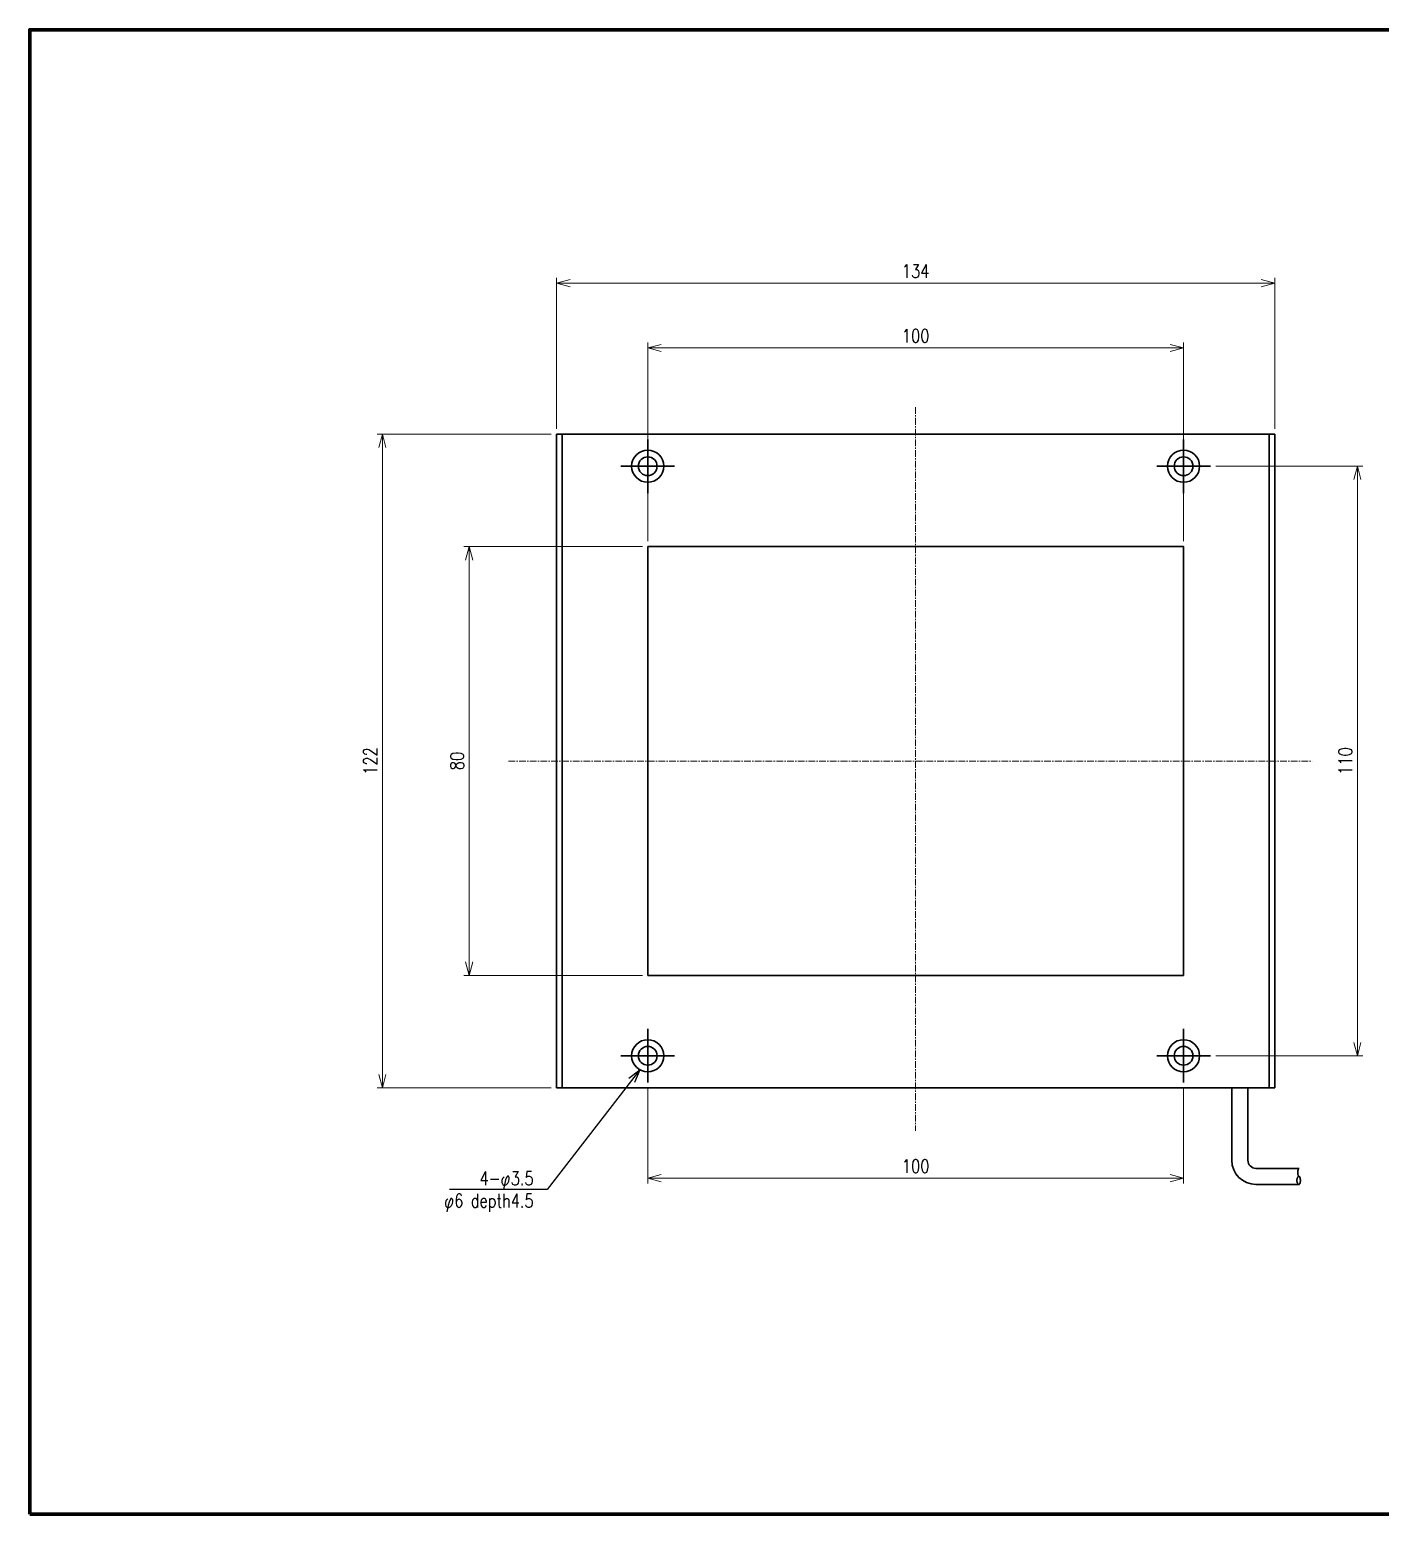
# Model space of a CAD drawing. Header units: millimetres. Extents: x 4 to 387, y 0 to 281.
# Drawn here: x 4 to 256.1, y 4 to 281 of the extents above; entities that cross this region are included whole.
import ezdxf
from ezdxf import colors
from ezdxf.entities.mleader import LeaderData, LeaderLine
from ezdxf.math import Vec2, Vec3

# ---------------------------------------------------------------- set-up
doc = ezdxf.new("R2010")
doc.units = ezdxf.units.MM
doc.linetypes.add('CENTER', pattern=[2, 1.25, -0.25, 0.25, -0.25])
doc.layers.get('0').update_dxf_attribs({"lineweight": 30})
doc.layers.get('Defpoints').update_dxf_attribs({"lineweight": 9})
for name, color, linetype, lineweight in [('2KD_寸法１', 7, 'Continuous', 15), ('2KD_寸法１ @ 1', 7, 'Continuous', 15), ('AUX', 7, 'Continuous', 40)]:
    doc.layers.add(name, color=color, linetype=linetype, lineweight=lineweight)
doc.styles.get("Standard").update_dxf_attribs({"font": 'simplex.shx', "width": 0.8, "bigfont": 'extfont.shx'})
doc.dimstyles.new('KD-STD', dxfattribs={"dimscale": 0, "dimtxt": 2.5, "dimasz": 2.5, "dimexe": 1, "dimexo": 1, "dimgap": 1, "dimtad": 1, "dimdsep": 46, "dimtxsty": 'Standard', "dimblk": 'OPEN30', "dimcen": 0, "dimadec": 0, "dimazin": 0, "dimtfac": 1, "dimtmove": 0, "dimatfit": 3, "dimldrblk": 'OPEN30', "dimfxl": 1, "dimtfill": 1, "dimtolj": 1, "dimtzin": 0, "dimlwd": 15, "dimlwe": 15, "dimarcsym": 0})

# ---------------------------------------------------------------- blocks, each defined once
blk = doc.blocks.new('_Open30')
at = {"lineweight": -2}
for p, q in [((-1, 0.26794919), (0, 0)), ((0, 0), (-1, -0.26794919)), ((0, 0), (-1, 0))]:
    blk.add_line(p, q, dxfattribs=at)
blk = doc.blocks.new('*D49')
at = {"layer": '2KD_寸法１', "color": 0, "lineweight": 15}
for p, q in [((119.3428863266858, 185.5509313547199), (119.3428863266858, 222.611366585274)), ((121.8428863266858, 221.611366585274), (216.8428863266858, 221.611366585274)), ((219.3428863266859, 185.5509313547199), (219.3428863266859, 222.611366585274))]:
    blk.add_line(p, q, dxfattribs=at)
at = {"layer": 'Defpoints', "color": 0}
for p in [(219.3428863266859, 221.611366585274), (119.3428863266858, 184.5509313547199), (219.3428863266859, 184.5509313547199)]:
    blk.add_point(p, dxfattribs=at)
at = {"layer": '2KD_寸法１', "color": 0, "lineweight": 15, "xscale": 2.5, "yscale": 2.5, "zscale": 2.5, "rotation": 180}
blk.add_blockref('_Open30', (119.3428863266858, 221.611366585274), dxfattribs=at)
at = {"layer": '2KD_寸法１', "color": 0, "lineweight": 15, "xscale": 2.5, "yscale": 2.5, "zscale": 2.5}
blk.add_blockref('_Open30', (219.3428863266859, 221.611366585274), dxfattribs=at)
at = {"layer": '2KD_寸法１', "color": 0, "insert": (169.3428863266858, 223.861366585274), "char_height": 2.5, "attachment_point": 5, "bg_fill": 3, "box_fill_scale": 1.1, "bg_fill_color": 9, "bg_fill_true_color": 13158600, "bg_fill_transparency": 4391022}
blk.add_mtext('\\A1;100', dxfattribs=at)
blk = doc.blocks.new('*D50')
at = {"layer": '2KD_寸法１', "color": 0, "lineweight": 15}
for p, q in [((102.3428863266857, 206.5509313547199), (102.3428863266857, 234.7105538866454)), ((104.8428863266857, 233.7105538866454), (233.8428863266859, 233.7105538866454)), ((236.3428863266859, 206.5509313547199), (236.3428863266859, 234.7105538866454))]:
    blk.add_line(p, q, dxfattribs=at)
at = {"layer": 'Defpoints', "color": 0}
for p in [(236.3428863266859, 233.7105538866454), (102.3428863266857, 205.5509313547199), (236.3428863266859, 205.5509313547199)]:
    blk.add_point(p, dxfattribs=at)
at = {"layer": '2KD_寸法１', "color": 0, "lineweight": 15, "xscale": 2.5, "yscale": 2.5, "zscale": 2.5, "rotation": 180}
blk.add_blockref('_Open30', (102.3428863266857, 233.7105538866454), dxfattribs=at)
at = {"layer": '2KD_寸法１', "color": 0, "lineweight": 15, "xscale": 2.5, "yscale": 2.5, "zscale": 2.5}
blk.add_blockref('_Open30', (236.3428863266859, 233.7105538866454), dxfattribs=at)
at = {"layer": '2KD_寸法１', "color": 0, "insert": (169.3428863266858, 235.9605538866454), "char_height": 2.5, "attachment_point": 5, "bg_fill": 3, "box_fill_scale": 1.1, "bg_fill_color": 9, "bg_fill_true_color": 13158600, "bg_fill_transparency": 4391062}
blk.add_mtext('\\A1;134', dxfattribs=at)
blk = doc.blocks.new('*D52')
at = {"layer": '2KD_寸法１', "color": 0, "lineweight": 15}
for p, q in [((119.3428863266858, 83.55093135471998), (119.3428863266858, 65.71438619193395)), ((219.3428863266859, 83.55093135471998), (219.3428863266859, 65.71438619193395)), ((121.8428863266858, 66.71438619193395), (216.8428863266858, 66.71438619193395))]:
    blk.add_line(p, q, dxfattribs=at)
at = {"layer": 'Defpoints', "color": 0}
for p in [(119.3428863266858, 84.55093135471996), (219.3428863266859, 84.55093135471996), (219.3428863266859, 66.71438619193395)]:
    blk.add_point(p, dxfattribs=at)
at = {"layer": '2KD_寸法１', "color": 0, "lineweight": 15, "xscale": 2.5, "yscale": 2.5, "zscale": 2.5, "rotation": 180}
blk.add_blockref('_Open30', (119.3428863266858, 66.71438619193395), dxfattribs=at)
at = {"layer": '2KD_寸法１', "color": 0, "lineweight": 15, "xscale": 2.5, "yscale": 2.5, "zscale": 2.5}
blk.add_blockref('_Open30', (219.3428863266859, 66.71438619193395), dxfattribs=at)
at = {"layer": '2KD_寸法１', "color": 0, "insert": (169.3428863266858, 68.96438619193395), "char_height": 2.5, "attachment_point": 5, "bg_fill": 3, "box_fill_scale": 1.1, "bg_fill_color": 9, "bg_fill_true_color": 13158600, "bg_fill_transparency": 4391046}
blk.add_mtext('\\A1;100', dxfattribs=at)
blk = doc.blocks.new('*D53')
at = {"layer": '2KD_寸法１', "color": 0, "lineweight": 15}
for p, q in [((225.3428863266858, 199.5509313547199), (252.782154526964, 199.5509313547199)), ((251.782154526964, 197.0509313547199), (251.782154526964, 92.05093135471996)), ((225.3428863266858, 89.55093135471996), (252.782154526964, 89.55093135471996))]:
    blk.add_line(p, q, dxfattribs=at)
at = {"layer": 'Defpoints', "color": 0}
for p in [(224.3428863266859, 199.5509313547199), (224.3428863266859, 89.55093135471996), (251.782154526964, 89.55093135471996)]:
    blk.add_point(p, dxfattribs=at)
at = {"layer": '2KD_寸法１', "color": 0, "lineweight": 15, "xscale": 2.5, "yscale": 2.5, "zscale": 2.5}
for p, rotation in [((251.782154526964, 199.5509313547199), 90), ((251.782154526964, 89.55093135471996), 270)]:
    blk.add_blockref('_Open30', p, dxfattribs=dict(at, rotation=rotation))
at = {"layer": '2KD_寸法１', "color": 0, "insert": (249.532154526964, 144.55093135472), "char_height": 2.5, "attachment_point": 5, "rotation": 90, "bg_fill": 3, "box_fill_scale": 1.1, "bg_fill_color": 9, "bg_fill_true_color": 13158600, "bg_fill_transparency": 4391118}
blk.add_mtext('\\A1;110', dxfattribs=at)
blk = doc.blocks.new('*D54')
at = {"layer": '2KD_寸法１', "color": 0, "lineweight": 15}
for p, q in [((118.3428863266858, 184.5509313547199), (85.01277131906365, 184.5509313547199)), ((86.01277131906365, 182.0509313547199), (86.01277131906362, 107.05093135472)), ((118.3428863266858, 104.55093135472), (85.01277131906363, 104.55093135472))]:
    blk.add_line(p, q, dxfattribs=at)
at = {"layer": 'Defpoints', "color": 0}
for p in [(119.3428863266858, 184.5509313547199), (86.01277131906362, 104.55093135472), (119.3428863266858, 104.55093135472)]:
    blk.add_point(p, dxfattribs=at)
at = {"layer": '2KD_寸法１', "color": 0, "lineweight": 15, "xscale": 2.5, "yscale": 2.5, "zscale": 2.5}
for p, rotation in [((86.01277131906365, 184.5509313547199), 90), ((86.01277131906362, 104.55093135472), 270)]:
    blk.add_blockref('_Open30', p, dxfattribs=dict(at, rotation=rotation))
at = {"layer": '2KD_寸法１', "color": 0, "insert": (83.7627713190636, 144.55093135472), "char_height": 2.5, "attachment_point": 5, "rotation": 90, "bg_fill": 3, "box_fill_scale": 1.1, "bg_fill_color": 9, "bg_fill_true_color": 13158600, "bg_fill_transparency": 4391102}
blk.add_mtext('\\A1;80', dxfattribs=at)
blk = doc.blocks.new('*D55')
at = {"layer": '2KD_寸法１', "color": 0, "lineweight": 15}
for p, q in [((101.3428863266857, 205.5509313547199), (68.81979015851178, 205.5509313547199)), ((69.81979015851178, 203.0509313547199), (69.81979015851175, 86.05093135471999)), ((101.3428863266857, 83.55093135471998), (68.81979015851175, 83.55093135471999))]:
    blk.add_line(p, q, dxfattribs=at)
at = {"layer": 'Defpoints', "color": 0}
for p in [(102.3428863266857, 205.5509313547199), (69.81979015851175, 83.55093135471999), (102.3428863266857, 83.55093135471998)]:
    blk.add_point(p, dxfattribs=at)
at = {"layer": '2KD_寸法１', "color": 0, "lineweight": 15, "xscale": 2.5, "yscale": 2.5, "zscale": 2.5}
for p, rotation in [((69.81979015851178, 205.5509313547199), 90), ((69.81979015851175, 83.55093135471999), 270)]:
    blk.add_blockref('_Open30', p, dxfattribs=dict(at, rotation=rotation))
at = {"layer": '2KD_寸法１', "color": 0, "insert": (67.56979015851175, 144.55093135472), "char_height": 2.5, "attachment_point": 5, "rotation": 90, "bg_fill": 3, "box_fill_scale": 1.1, "bg_fill_color": 9, "bg_fill_true_color": 13158600, "bg_fill_transparency": 4391106}
blk.add_mtext('\\A1;122', dxfattribs=at)
blk = doc.blocks.new('A$C6B7A228A')
for p, q in [((-67.00000000000004, 0), (67.00000000000007, 0)), ((-67.00000000000004, 0), (-67.00000000000004, -122)), ((-66.00000000000004, 0), (-66.00000000000004, -122)), ((65.99999999999993, 0), (65.99999999999993, -122)), ((67.00000000000007, -122), (67.00000000000007, 0)), ((-49.99999999999993, -1), (-49.99999999999993, -11)), ((50.00000000000007, -1), (50.00000000000007, -11)), ((-55.00000000000039, -6), (-44.99999999999993, -6)), ((45.00000000000006, -6), (55.00000000000007, -6)), ((-49.99999999999993, -21), (50.00000000000007, -21)), ((-49.99999999999993, -101), (-49.99999999999993, -21)), ((50.00000000000007, -21), (50.00000000000007, -101)), ((50.00000000000007, -101), (-49.99999999999993, -101)), ((-49.99999999999993, -111), (-49.99999999999993, -121)), ((50.00000000000007, -111), (50.00000000000007, -121)), ((-55.00000000000039, -116), (-44.99999999999993, -116)), ((45.00000000000006, -116), (55.00000000000007, -116)), ((-67.00000000000004, -122), (67.00000000000007, -122)), ((59.00000000000005, -135.5), (59.00000000000005, -122)), ((61.99999999999971, -135.5), (61.99999999999971, -122)), ((71.59999999999974, -137), (63.50000000000004, -137)), ((71.59999999999974, -140), (63.50000000000004, -140))]:
    blk.add_line(p, q)
for points in [[(71.55000000000003, -138.5), (71.50660000000009, -138.4885999999972), (71.4645000000001, -138.4547999999923), (71.42500000000003, -138.3994999999995), (71.38929999999976, -138.3245999999926), (71.35849999999965, -138.232099999994), (71.33350000000002, -138.125), (71.31509999999963, -138.0064999999887), (71.30380000000008, -137.8802999999898), (71.30000000000003, -137.75), (71.30380000000008, -137.6198000000004), (71.31509999999963, -137.4934999999968), (71.33350000000002, -137.375), (71.35849999999965, -137.2678999999917), (71.38929999999976, -137.1754999999975), (71.42500000000003, -137.1005000000006), (71.4645000000001, -137.045299999998), (71.50660000000009, -137.0113999999886), (71.55000000000003, -137)], [(71.55000000000003, -140), (71.5150999999999, -139.9971999999981), (71.48049999999995, -139.988599999997), (71.44649999999984, -139.9744999999966), (71.4131999999998, -139.9547999999923), (71.3809999999998, -139.9296999999933), (71.34999999999962, -139.8994999999995), (71.32059999999973, -139.8643999999913), (71.29289999999975, -139.8245000000025), (71.26720000000005, -139.7802999999985), (71.24359999999929, -139.732099999994), (71.22229999999963, -139.6800999999977), (71.20359999999954, -139.625), (71.1874999999997, -139.5668999999908), (71.17410000000002, -139.5064999999886), (71.16359999999946, -139.4440999999933), (71.1561000000001, -139.3802999999898), (71.15149999999944, -139.3153999999922), (71.15000000000003, -139.25), (71.15149999999944, -139.1845999999933), (71.1561000000001, -139.1196999999956), (71.16359999999946, -139.0558999999921), (71.17410000000002, -138.9934999999968), (71.1874999999997, -138.9330999999948), (71.20359999999954, -138.875), (71.22229999999963, -138.8199000000023), (71.24359999999929, -138.7678999999917), (71.26720000000005, -138.7197000000017), (71.29289999999975, -138.6754999999975), (71.32059999999973, -138.6355999999941), (71.34999999999962, -138.6005000000006), (71.3809999999998, -138.570299999992), (71.4131999999998, -138.5451999999933), (71.44649999999984, -138.5254999999888), (71.48049999999995, -138.5113999999886), (71.5150999999999, -138.502800000002), (71.55000000000003, -138.5)], [(71.55000000000003, -138.5), (71.59340000000003, -138.5113999999886), (71.63549999999947, -138.5452999999982), (71.67500000000003, -138.6005000000006), (71.71069999999992, -138.6754999999975), (71.74150000000003, -138.7678999999917), (71.76650000000002, -138.875), (71.78490000000005, -138.9934999999968), (71.79619999999959, -139.1198000000005), (71.80000000000003, -139.25), (71.79619999999959, -139.3802999999898), (71.78490000000005, -139.5064999999886), (71.76650000000002, -139.625), (71.74150000000003, -139.732099999994), (71.71069999999992, -139.8245999999926), (71.67500000000003, -139.8994999999995), (71.63549999999947, -139.9547999999923), (71.59340000000003, -139.988599999997), (71.55000000000003, -140)]]:
    blk.add_lwpolyline(points)
for centre, radius in [((-49.99999999999993, -6), 3), ((-49.99999999999993, -6), 1.75), ((50.00000000000007, -6), 3), ((50.00000000000007, -6), 1.75), ((-49.99999999999993, -116), 3), ((50.00000000000007, -116), 3), ((-49.99999999999993, -116), 1.75), ((50.00000000000007, -116), 1.75)]:
    blk.add_circle(centre, radius)
for radius in [4.5, 1.5]:
    blk.add_arc((63.50000000000004, -135.5), radius, 180, 270)

msp = doc.modelspace()

# ---------------------------------------------------------------- linework, layer by layer
at = {"layer": '2KD_寸法１', "color": 2, "linetype": 'CENTER'}
for p, q in [((169.3428863266858, 210.5509313547199), (169.3428863266858, 75.55093135471998)), ((93.34288632668537, 144.5509313547199), (243.3428863266858, 144.5509313547199))]:
    msp.add_line(p, q, dxfattribs=at)
at = {"layer": 'AUX', "lineweight": 70}
msp.add_lwpolyline([(3.999999758280865, 4.000000249163575), (386.9999997582809, 4.000000249163575), (386.9999997582809, 281.0000002491635), (3.999999758280865, 281.0000002491635)], close=True, dxfattribs=at)

# ---------------------------------------------------------------- leaders
at = {"layer": '2KD_寸法１ @ 1'}
ml = msp.add_multileader_mtext('Standard', dxfattribs=at)
ml.set_content('4-φ3.5\\Pφ6 depth4.5', color=256)
ml.set_leader_properties()
ml.set_arrow_properties(name='OPEN30')
ml.build(insert=Vec2(0, 0))
ml.multileader.update_dxf_attribs({"text_right_attachment_type": 6, "dogleg_length": 1.5, "arrow_head_size": 2.5})
ctx = ml.context
ctx.base_point, ctx.char_height, ctx.arrow_head_size, ctx.landing_gap_size, ctx.plane_origin = Vec3(79.28233987511987, 66.27480283738171), 2.5, 2.5, 1, Vec3(117.8635406167924, 86.9410393510883)
ctx.right_attachment, ctx.text_align_type = 6, 2
notes = []
notes.append((ctx, [(0, (1, 1, 0), (100.5537684465484, 64.60813617071506), (-1, 0), 1.5, [(0, [(117.8635406167924, 86.9410393510883)], 0, [])])]))
ctx.mtext.insert, ctx.mtext.alignment, ctx.mtext.flow_direction = Vec3(98.05376844654845, 67.94146950404843), 3, 5
for ctx, leaders in notes:
    for number, flags, end, landing, length, lines in leaders:
        leader = LeaderData()
        leader.index, (leader.has_last_leader_line, leader.has_dogleg_vector, leader.attachment_direction) = number, flags
        leader.last_leader_point, leader.dogleg_vector, leader.dogleg_length = Vec3(end), Vec3(landing), length
        for number, points, colour, breaks in lines:
            line = LeaderLine()
            line.index, line.vertices, line.color, line.breaks = number, Vec3.list(points), colors.encode_raw_color(colour), breaks
            leader.lines.append(line)
        ctx.leaders.append(leader)

# ---------------------------------------------------------------- next in the draw order: dimensions: what is measured, and where the dimension line sits
for base, p1, p2, picture, middle in [((219.3428863266859, 221.611366585274), (119.3428863266858, 184.5509313547199), (219.3428863266859, 184.5509313547199), '*D49', (169.3428863266858, 223.861366585274)), ((219.3428863266859, 66.71438619193395), (119.3428863266858, 84.55093135471996), (219.3428863266859, 84.55093135471996), '*D52', (169.3428863266858, 68.96438619193395))]:
    dim = msp.add_linear_dim(base=base, p1=p1, p2=p2, dimstyle='KD-STD', override={"dimscale": 1, "dimtix": 0, "dimtofl": 1, "dimtmove": 0, "dimatfit": 3, "dimtfillclr": 256}, dxfattribs=at)
    dim.commit()
    dim.dimension.update_dxf_attribs({"geometry": picture, "text_midpoint": middle})
dim = msp.add_linear_dim(base=(251.782154526964, 89.55093135471996), p1=(224.3428863266859, 199.5509313547199), p2=(224.3428863266859, 89.55093135471996), angle=90, dimstyle='KD-STD', override={"dimscale": 1, "dimtix": 0, "dimtofl": 1, "dimtmove": 0, "dimatfit": 3, "dimtfillclr": 256}, dxfattribs=at)
dim.commit()
dim.dimension.update_dxf_attribs({"geometry": '*D53', "text_midpoint": (249.532154526964, 144.55093135472)})

# ---------------------------------------------------------------- next in the draw order: dimensions: what is measured, and where the dimension line sits
dim = msp.add_linear_dim(base=(236.3428863266859, 233.7105538866454), p1=(102.3428863266857, 205.5509313547199), p2=(236.3428863266859, 205.5509313547199), dimstyle='KD-STD', override={"dimscale": 1, "dimtix": 0, "dimtofl": 1, "dimtmove": 0, "dimatfit": 3, "dimtfillclr": 256}, dxfattribs=at)
dim.commit()
dim.dimension.update_dxf_attribs({"geometry": '*D50', "text_midpoint": (169.3428863266858, 235.9605538866454)})
dim = msp.add_linear_dim(base=(86.01277131906362, 104.55093135472), p1=(119.3428863266858, 184.5509313547199), p2=(119.3428863266858, 104.55093135472), angle=90, dimstyle='KD-STD', override={"dimscale": 1, "dimtix": 0, "dimtofl": 1, "dimtmove": 0, "dimatfit": 3, "dimtfillclr": 256}, dxfattribs=at)
dim.commit()
dim.dimension.update_dxf_attribs({"geometry": '*D54', "text_midpoint": (83.7627713190636, 144.55093135472)})

# ---------------------------------------------------------------- next in the draw order: dimensions: what is measured, and where the dimension line sits
dim = msp.add_linear_dim(base=(69.81979015851175, 83.55093135471999), p1=(102.3428863266857, 205.5509313547199), p2=(102.3428863266857, 83.55093135471998), angle=90, dimstyle='KD-STD', override={"dimscale": 1, "dimtix": 0, "dimtofl": 1, "dimtmove": 0, "dimatfit": 3, "dimtfillclr": 256}, dxfattribs=at)
dim.commit()
dim.dimension.update_dxf_attribs({"geometry": '*D55', "text_midpoint": (67.56979015851175, 144.55093135472)})

# ---------------------------------------------------------------- next in the draw order: block references
msp.add_blockref('A$C6B7A228A', (169.3428863266857, 205.5509313547199))

doc.saveas('drawing.dxf')
